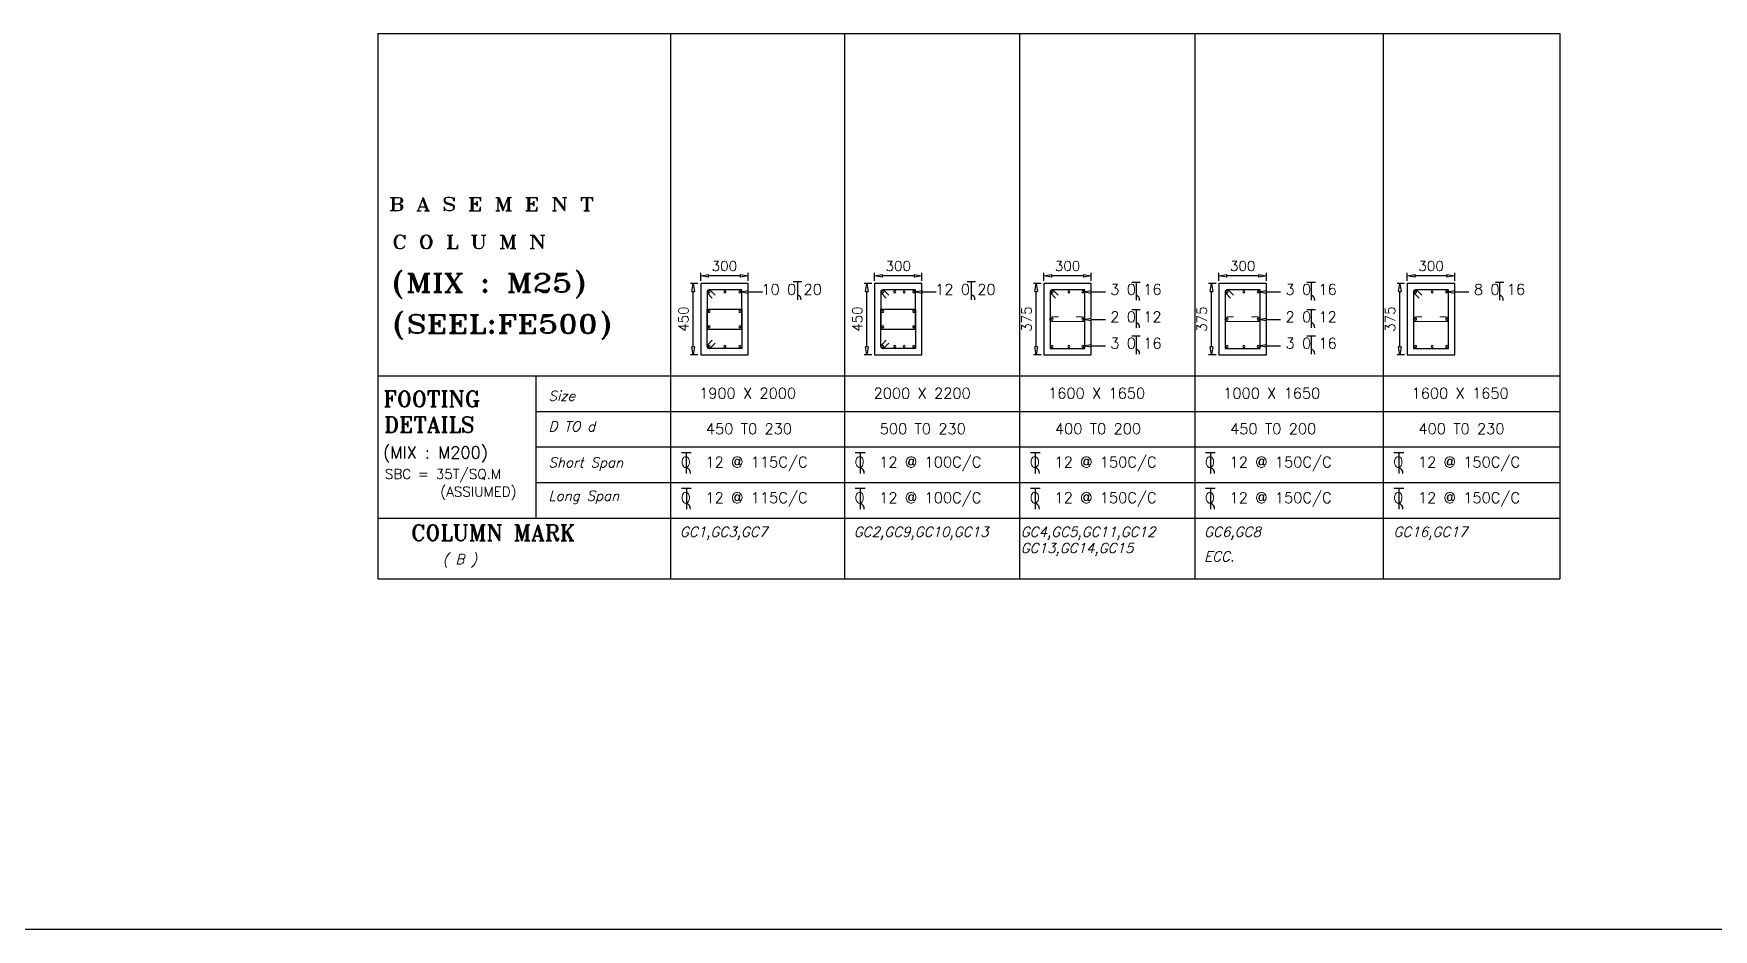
# Model space of a CAD drawing. Header units: millimetres. Extents: x 331487 to 517269, y 198509 to 399936.
# Drawn here: x 452376 to 473600, y 198509 to 209832 of the extents above; entities that cross this region are included whole.
import ezdxf

# ---------------------------------------------------------------- set-up
doc = ezdxf.new("R2010")
doc.units = ezdxf.units.MM
doc.header["$MEASUREMENT"] = 0
doc.layers.add('BEAM', color=1, linetype='Continuous', lineweight=5)
for name, color, linetype in [('COLUMN', 6, 'Continuous'), ('FOOTING', 5, 'Continuous'), ('FOOTING-SCH', 3, 'Continuous')]:
    doc.layers.add(name, color=color, linetype=linetype)
doc.styles.add('ITALICC', font='italicc', dxfattribs={"height": 0.3})
doc.styles.add('RO', font='romans.shx', dxfattribs={"height": 125})
doc.styles.add('ROMANS', font='romans.shx')
doc.styles.add('ROMANT', font='ROMANT.shx')

# ---------------------------------------------------------------- blocks, each defined once
blk = doc.blocks.new('_ClosedBlank')
at = {"color": 0, "linetype": 'ByBlock', "lineweight": -2}
for p, q in [((-1, 0.17), (0, 0)), ((-1, 0.17), (-1, -0.17)), ((0, 0), (-1, -0.17))]:
    blk.add_line(p, q, dxfattribs=at)

msp = doc.modelspace()

# ---------------------------------------------------------------- linework, layer by layer
at = {"color": 8, "linetype": 'Continuous'}
for p, q in [((456725, 209832), (471659, 209832)), ((456725, 205507), (460425, 205507)), ((458720, 205507), (458720, 203707)), ((460425, 205507), (471659, 205507)), ((458720, 205057), (460425, 205057)), ((460425, 205057), (471659, 205057)), ((458720, 204607), (460425, 204607)), ((460425, 204607), (471659, 204607)), ((458720, 204157), (460425, 204157)), ((460425, 204157), (471659, 204157)), ((456725, 203707), (460425, 203707)), ((456725, 203707), (471659, 203707)), ((460425, 203707), (471659, 203707)), ((456725, 202939), (471659, 202939))]:
    msp.add_line(p, q, dxfattribs=at)
at = {"color": 1, "linetype": 'Continuous'}
for p, q in [((461975, 206698), (462082, 206698)), ((462028, 206698), (462028, 206467)), ((464171, 206698), (464278, 206698)), ((464224, 206698), (464224, 206467)), ((466252, 206691), (466359, 206691)), ((466305, 206691), (466305, 206461)), ((468465, 206691), (468572, 206691)), ((468519, 206691), (468519, 206461)), ((470845, 206691), (470952, 206691)), ((470899, 206691), (470899, 206461)), ((466252, 206345), (466359, 206345)), ((466305, 206345), (466305, 206114)), ((468465, 206345), (468572, 206345)), ((468519, 206345), (468519, 206114)), ((466252, 206011), (466359, 206011)), ((466305, 206011), (466305, 205780)), ((468465, 206011), (468572, 206011)), ((468519, 206011), (468519, 205780)), ((460562, 204535), (460685, 204535)), ((460623, 204535), (460623, 204271)), ((462758, 204535), (462881, 204535)), ((462820, 204535), (462820, 204271)), ((464972, 204535), (465094, 204535)), ((465033, 204535), (465033, 204271)), ((467184, 204535), (467307, 204535)), ((467246, 204535), (467246, 204271)), ((469564, 204535), (469687, 204535)), ((469626, 204535), (469626, 204271)), ((460562, 204085), (460685, 204085)), ((460624, 204085), (460624, 203821)), ((462758, 204085), (462881, 204085)), ((462820, 204085), (462820, 203821)), ((464972, 204085), (465094, 204085)), ((465033, 204085), (465033, 203821)), ((467184, 204085), (467307, 204085)), ((467246, 204085), (467246, 203821)), ((469564, 204085), (469687, 204085)), ((469626, 204085), (469626, 203821))]:
    msp.add_line(p, q, dxfattribs=at)
for centre, radius in [((462013, 206472), 61.2), ((464209, 206472), 61.2), ((466290, 206465), 61.2), ((468503, 206465), 61.2), ((470884, 206465), 61.2), ((466290, 206119), 61.2), ((468503, 206119), 61.2), ((466290, 205785), 61.2), ((468503, 205785), 61.2), ((460606, 204277), 70), ((462802, 204277), 70), ((465016, 204277), 70), ((467228, 204277), 70), ((469608, 204277), 70), ((460606, 203827), 70), ((462802, 203827), 70), ((465016, 203827), 70), ((467228, 203827), 70), ((469608, 203827), 70)]:
    msp.add_arc(centre, radius, 355.5803, 75.6804, dxfattribs=at)
at = {"layer": 'BEAM', "ltscale": 0.05}
for p, q in [((465245, 206251), (465325, 206251)), ((465245, 206191), (465631, 206192)), ((465631, 206252), (465551, 206252)), ((467458, 206251), (467538, 206251)), ((467458, 206191), (467845, 206192)), ((467845, 206252), (467765, 206252)), ((469838, 206251), (469918, 206251)), ((469838, 206191), (470225, 206192)), ((470225, 206252), (470145, 206252))]:
    msp.add_line(p, q, dxfattribs=at)
for centre, start, end in [((465245, 206221), 90, 270), ((465631, 206222), 270, 90), ((467458, 206221), 90, 270), ((467845, 206222), 270, 90), ((469838, 206221), 90, 270), ((470225, 206222), 270, 90)]:
    msp.add_arc(centre, 30, start, end, dxfattribs=at)
at = {"layer": 'COLUMN'}
for p, q in [((461405, 206673), (460805, 206673)), ((460805, 206673), (460805, 205773)), ((461405, 205773), (461405, 206673)), ((463601, 206673), (463001, 206673)), ((463001, 206673), (463001, 205773)), ((463601, 205773), (463601, 206673)), ((465740, 206673), (465140, 206673)), ((465140, 206673), (465140, 205773)), ((465740, 205773), (465740, 206673)), ((467953, 206673), (467353, 206673)), ((467353, 206673), (467353, 205773)), ((467953, 205773), (467953, 206673)), ((470333, 206673), (469733, 206673)), ((469733, 206673), (469733, 205773)), ((470333, 205773), (470333, 206673)), ((460805, 205773), (461405, 205773)), ((463001, 205773), (463601, 205773)), ((465140, 205773), (465740, 205773)), ((467353, 205773), (467953, 205773)), ((469733, 205773), (470333, 205773)), ((517269, 198509), (331487, 198509))]:
    msp.add_line(p, q, dxfattribs=at)
at = {"layer": 'COLUMN', "color": 3}
for p, q in [((460885, 206568), (460885, 206098)), ((460892, 206550), (460952, 206490)), ((461325, 206593), (460910, 206593)), ((460987, 206526), (460928, 206585)), ((461325, 206098), (461325, 206593)), ((463081, 206568), (463081, 206098)), ((463089, 206550), (463149, 206490)), ((463521, 206593), (463106, 206593)), ((463183, 206526), (463124, 206585)), ((463521, 206098), (463521, 206593)), ((465220, 206568), (465220, 205853)), ((465227, 206550), (465287, 206490)), ((465660, 206593), (465245, 206593)), ((465322, 206526), (465262, 206585)), ((465660, 205853), (465660, 206593)), ((467433, 206568), (467433, 205853)), ((467440, 206550), (467500, 206490)), ((467873, 206593), (467458, 206593)), ((467535, 206526), (467476, 206585)), ((467873, 205853), (467873, 206593)), ((469813, 206568), (469813, 205853)), ((469821, 206550), (469881, 206490)), ((470253, 206593), (469838, 206593)), ((469916, 206526), (469856, 206585)), ((470253, 205853), (470253, 206593)), ((460885, 205878), (460885, 206348)), ((460885, 206348), (461325, 206348)), ((461325, 206348), (461325, 205853)), ((463081, 205878), (463081, 206348)), ((463081, 206348), (463521, 206348)), ((463521, 206348), (463521, 205853)), ((460885, 206098), (461325, 206098)), ((463081, 206098), (463521, 206098)), ((460892, 205895), (460952, 205955)), ((460987, 205919), (460928, 205860)), ((463089, 205895), (463149, 205955)), ((463183, 205919), (463124, 205860)), ((461325, 205853), (460910, 205853)), ((463521, 205853), (463106, 205853)), ((465220, 205853), (465660, 205853)), ((467433, 205853), (467873, 205853)), ((469813, 205853), (470253, 205853))]:
    msp.add_line(p, q, dxfattribs=at)
at = {"layer": 'COLUMN', "color": 4}
for points in [[(461406, 206566), (461584, 206566)], [(463602, 206566), (463780, 206566)], [(465740, 206566), (465919, 206566)], [(467954, 206566), (468132, 206566)], [(470334, 206566), (470512, 206566)], [(465740, 206220), (465919, 206220)], [(467954, 206220), (468132, 206220)], [(465740, 205886), (465919, 205886)], [(467954, 205886), (468132, 205886)]]:
    msp.add_lwpolyline(points, dxfattribs=at)
at = {"layer": 'COLUMN', "color": 3}
for centre, start, end in [((460910, 206568), 45, 180), ((460910, 206568), 90, 225), ((463106, 206568), 45, 180), ((463106, 206568), 90, 225), ((465245, 206568), 45, 180), ((465245, 206568), 90, 225), ((467458, 206568), 45, 180), ((467458, 206568), 90, 225), ((469838, 206568), 45, 180), ((469838, 206568), 90, 225), ((460910, 205878), 135, 270), ((460910, 205878), 180, 315), ((463106, 205878), 135, 270), ((463106, 205878), 180, 315)]:
    msp.add_arc(centre, 25, start, end, dxfattribs=at)
at = {"layer": 'COLUMN', "color": 7}
for centre, start, end in [((460910, 206568), 0, 180), ((460910, 206568), 180, 0), ((461112, 206568), 0, 180), ((461112, 206568), 180, 0), ((461300, 206568), 0, 180), ((461300, 206568), 180, 0), ((463106, 206568), 0, 180), ((463106, 206568), 180, 0), ((463256, 206568), 0, 180), ((463256, 206568), 180, 0), ((463375, 206568), 0, 180), ((463375, 206568), 180, 0), ((463496, 206568), 0, 180), ((463496, 206568), 180, 0), ((465245, 206568), 0, 180), ((465245, 206568), 180, 0), ((465455, 206568), 0, 180), ((465455, 206568), 180, 0), ((465635, 206568), 0, 180), ((465635, 206568), 180, 0), ((467458, 206568), 0, 180), ((467458, 206568), 180, 0), ((467668, 206568), 0, 180), ((467668, 206568), 180, 0), ((467848, 206568), 0, 180), ((467848, 206568), 180, 0), ((469838, 206568), 0, 180), ((469838, 206568), 180, 0), ((470048, 206568), 0, 180), ((470048, 206568), 180, 0), ((470228, 206568), 0, 180), ((470228, 206568), 180, 0), ((460910, 206320), 0, 180), ((460910, 206320), 180, 0), ((461300, 206320), 0, 180), ((461300, 206320), 180, 0), ((463106, 206320), 0, 180), ((463106, 206320), 180, 0), ((463496, 206320), 0, 180), ((463496, 206320), 180, 0), ((460910, 206125), 0, 180), ((460910, 206125), 180, 0), ((461300, 206125), 0, 180), ((461300, 206125), 180, 0), ((463106, 206125), 0, 180), ((463106, 206125), 180, 0), ((463496, 206125), 0, 180), ((463496, 206125), 180, 0), ((465245, 206221), 0, 180), ((465245, 206221), 180, 0), ((465635, 206221), 0, 180), ((465635, 206221), 180, 0), ((467458, 206221), 0, 180), ((467458, 206221), 180, 0), ((467848, 206221), 0, 180), ((467848, 206221), 180, 0), ((469838, 206221), 0, 180), ((469838, 206221), 180, 0), ((470228, 206221), 0, 180), ((470228, 206221), 180, 0), ((460910, 205878), 0, 180), ((460910, 205878), 180, 0), ((461112, 205878), 0, 180), ((461112, 205878), 180, 0), ((461300, 205878), 0, 180), ((461300, 205878), 180, 0), ((463106, 205878), 0, 180), ((463106, 205878), 180, 0), ((463256, 205878), 0, 180), ((463256, 205878), 180, 0), ((463375, 205878), 0, 180), ((463375, 205878), 180, 0), ((463496, 205878), 0, 180), ((463496, 205878), 180, 0), ((465245, 205878), 0, 180), ((465245, 205878), 180, 0), ((465455, 205878), 0, 180), ((465455, 205878), 180, 0), ((465635, 205878), 0, 180), ((465635, 205878), 180, 0), ((467458, 205878), 0, 180), ((467458, 205878), 180, 0), ((467668, 205878), 0, 180), ((467668, 205878), 180, 0), ((467848, 205878), 0, 180), ((467848, 205878), 180, 0), ((469838, 205878), 0, 180), ((469838, 205878), 180, 0), ((470048, 205878), 0, 180), ((470048, 205878), 180, 0), ((470228, 205878), 0, 180), ((470228, 205878), 180, 0)]:
    msp.add_arc(centre, 12.6, start, end, dxfattribs=at)
at = {"layer": 'FOOTING', "color": 4}
for p, q in [((460805, 206708), (460805, 206807)), ((461305, 206772), (460905, 206772)), ((461405, 206708), (461405, 206807)), ((463001, 206708), (463001, 206807)), ((463501, 206772), (463101, 206772)), ((463601, 206708), (463601, 206807)), ((465140, 206708), (465140, 206807)), ((465640, 206772), (465240, 206772)), ((465740, 206708), (465740, 206807)), ((467353, 206708), (467353, 206807)), ((467853, 206772), (467453, 206772)), ((467953, 206708), (467953, 206807)), ((469733, 206708), (469733, 206807)), ((470233, 206772), (469833, 206772)), ((470333, 206708), (470333, 206807)), ((460770, 206673), (460675, 206673)), ((460710, 205873), (460710, 206573)), ((462966, 206673), (462871, 206673)), ((462906, 205873), (462906, 206573)), ((465105, 206673), (465010, 206673)), ((465045, 205873), (465045, 206573)), ((467318, 206673), (467223, 206673)), ((467258, 205873), (467258, 206573)), ((469698, 206673), (469603, 206673)), ((469638, 205873), (469638, 206573)), ((460770, 205773), (460675, 205773)), ((462966, 205773), (462871, 205773)), ((465105, 205773), (465010, 205773)), ((467318, 205773), (467223, 205773)), ((469698, 205773), (469603, 205773))]:
    msp.add_line(p, q, dxfattribs=at)
at = {"layer": 'FOOTING-SCH', "color": 8, "linetype": 'Continuous'}
for p, q in [((456725, 209832), (456725, 202939)), ((460425, 209832), (460425, 202939)), ((462622, 209832), (462622, 202939)), ((464835, 209832), (464835, 202939)), ((467048, 209832), (467048, 202939)), ((469429, 209832), (469429, 202939)), ((471659, 209832), (471659, 202939))]:
    msp.add_line(p, q, dxfattribs=at)

# ---------------------------------------------------------------- block references
at = {"layer": 'COLUMN', "color": 4, "xscale": 100, "yscale": 100, "zscale": 100, "rotation": 180}
for p in [(461306, 206566), (463502, 206566), (465640, 206566), (467854, 206566), (470234, 206566), (465640, 206220), (467854, 206220), (465640, 205886), (467854, 205886)]:
    msp.add_blockref('_ClosedBlank', p, dxfattribs=at)
at = {"layer": 'FOOTING', "color": 4, "xscale": 100, "yscale": 100, "zscale": 100}
for p, rotation in [((460805, 206772), 180), ((463001, 206772), 180), ((465140, 206772), 180), ((467353, 206772), 180), ((469733, 206772), 180), ((460710, 206673), 90), ((462906, 206673), 90), ((465045, 206673), 90), ((467258, 206673), 90), ((469638, 206673), 90), ((460710, 205773), 270), ((462906, 205773), 270), ((465045, 205773), 270), ((467258, 205773), 270), ((469638, 205773), 270)]:
    msp.add_blockref('_ClosedBlank', p, dxfattribs=dict(at, rotation=rotation))
for p in [(461405, 206772), (463601, 206772), (465740, 206772), (467953, 206772), (470333, 206772)]:
    msp.add_blockref('_ClosedBlank', p, dxfattribs=at)

# ---------------------------------------------------------------- texts
at = {"color": 3, "linetype": 'Continuous', "style": 'ROMANT', "width": 1.25}
for s, p in [('B A S E M E N T', (456864, 207593)), ('C O L U M N', (456903, 207114))]:
    msp.add_text(s, height=169.2, dxfattribs=at).set_placement(p)
at = {"color": 230, "linetype": 'Continuous', "style": 'ROMANT', "width": 1.25}
for s, p in [('(MIX : M25)', (456903, 206563)), ('(SEEL:FE500)', (456913, 206044))]:
    msp.add_text(s, height=235, dxfattribs=at).set_placement(p)
at = {"color": 3, "linetype": 'Continuous'}
for s, height, style, p in [('FOOTING', 200, 'ROMANT', (456796, 205115)), ('Size', 125, 'ITALICC', (458882, 205191)), ('DETAILS', 200, 'ROMANT', (456806, 204790)), ('D TO d', 125, 'ITALICC', (458882, 204804)), ('Short Span', 125, 'ITALICC', (458882, 204349)), ('SBC = 35T/SQ.M ', 125, 'ROMANT', (456815, 204203)), ('(ASSIUMED)', 125, 'ROMANT', (457515, 203979)), ('Long Span', 125, 'ITALICC', (458882, 203928)), ('COLUMN MARK', 200, 'ROMANT', (457147, 203422))]:
    msp.add_text(s, height=height, dxfattribs=dict(at, style=style)).set_placement(p)
at = {"color": 230, "linetype": 'Continuous', "style": 'ROMANT'}
msp.add_text('(MIX : M200)', height=150, dxfattribs=at).set_placement((456792, 204462))
at = {"color": 6, "linetype": 'Continuous', "style": 'ITALICC'}
for s, p in [('GC1,GC3,GC7', (460543, 203472)), ('GC2,GC9,GC10,GC13', (462739, 203472)), ('GC4,GC5,GC11,GC12', (464849, 203472)), ('GC6,GC8', (467166, 203472)), ('GC16,GC17', (469559, 203472)), ('GC13,GC14,GC15', (464849, 203267)), ('( B )', (457545, 203126)), ('ECC.', (467166, 203161))]:
    msp.add_text(s, height=125, dxfattribs=at).set_placement(p)
at = {"layer": 'COLUMN', "color": 1, "style": 'ROMANS'}
for s, p in [('10 0 20', (461572, 206531)), ('12 0 20', (463768, 206531)), ('3 0 16', (465980, 206531)), ('3 0 16', (468194, 206531)), ('8 0 16', (470574, 206531)), ('2 0 12', (465980, 206184)), ('2 0 12', (468194, 206184)), ('3 0 16', (465980, 205850)), ('3 0 16', (468194, 205850)), ('1900 X 2000', (460784, 205219)), ('2000 X 2200', (462990, 205219)), ('1600 X 1650', (465194, 205219)), ('1000 X 1650', (467407, 205219)), ('1600 X 1650', (469787, 205219)), ('450 T0 230', (460871, 204769)), ('500 T0 230', (463067, 204769)), ('400 T0 200', (465281, 204769)), ('450 T0 200', (467494, 204769)), ('400 T0 230', (469873, 204769)), ('O  12 @ 115C/C', (460553, 204348)), ('O  12 @ 100C/C', (462749, 204348)), ('O  12 @ 150C/C', (464963, 204348)), ('O  12 @ 150C/C', (467175, 204348)), ('O  12 @ 150C/C', (469555, 204348)), ('O  12 @ 115C/C', (460553, 203898)), ('O  12 @ 100C/C', (462749, 203898)), ('O  12 @ 150C/C', (464963, 203898)), ('O  12 @ 150C/C', (467175, 203898)), ('O  12 @ 150C/C', (469555, 203898))]:
    msp.add_text(s, height=135, dxfattribs=at).set_placement(p)
at = {"layer": 'FOOTING', "color": 3, "char_height": 125, "attachment_point": 5, "style": 'RO'}
for insert in [(461105, 206894), (463301, 206894), (465440, 206894), (467653, 206894), (470033, 206894)]:
    msp.add_mtext('300', dxfattribs=dict(at, insert=insert))
at = {"layer": 'FOOTING', "color": 3, "char_height": 125, "attachment_point": 5, "rotation": 90, "style": 'RO'}
for s, insert in [('450', (460588, 206223)), ('450', (462784, 206223)), ('375', (464922, 206223)), ('375', (467136, 206223)), ('375', (469516, 206223))]:
    msp.add_mtext(s, dxfattribs=dict(at, insert=insert))

doc.saveas('drawing.dxf')
